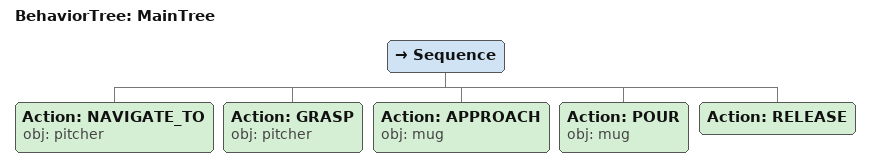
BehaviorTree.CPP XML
<root main_tree_to_execute="MainTree">
  <BehaviorTree ID="MainTree">
    <Sequence>
      <!-- Navigate to pitcher -->
      <Action ID="NAVIGATE_TO" obj="pitcher" />
      <!-- Grasp pitcher -->
      <Action ID="GRASP" obj="pitcher" />
      <!-- Approach mug -->
      <Action ID="APPROACH" obj="mug" />
      <!-- Pour mug -->
      <Action ID="POUR" obj="mug" />
      <!-- Release -->
      <Action ID="RELEASE" />
    </Sequence>
  </BehaviorTree>
</root>
